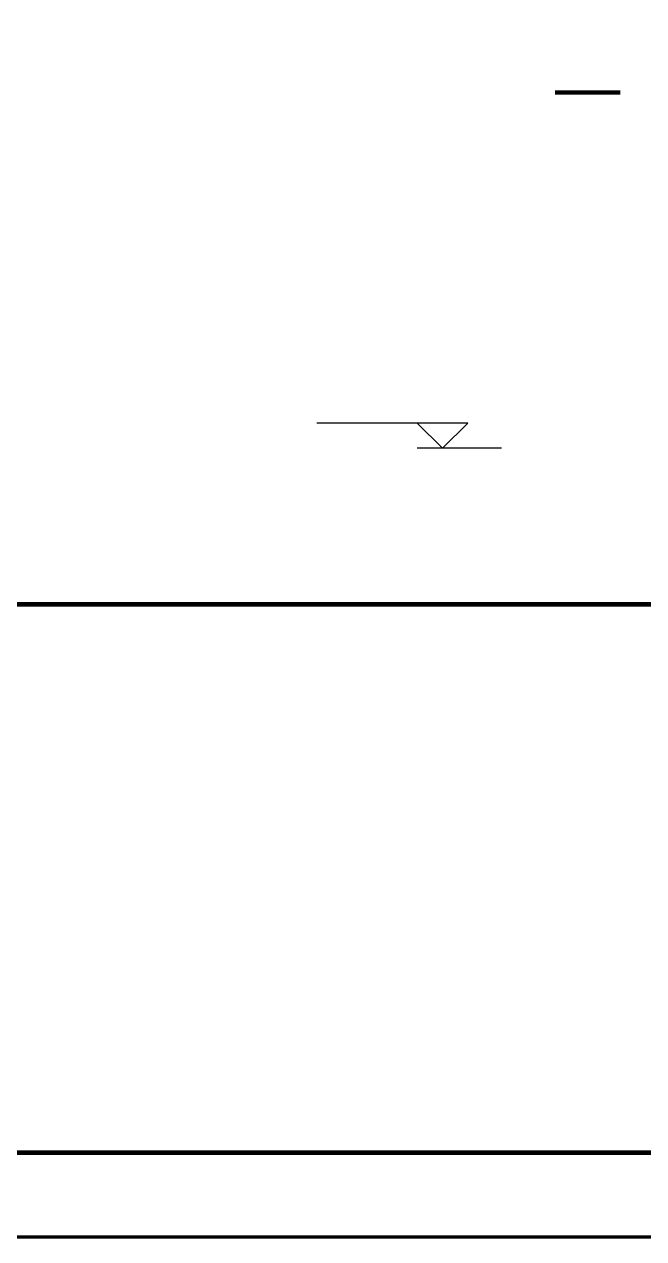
# Model space of a CAD drawing. Extents: x 447413 to 2975780, y -1432727 to 1301644.
# Drawn here: x 2352670 to 2363677, y 647327 to 668922 of the extents above; entities that cross this region are included whole.
import ezdxf

# ---------------------------------------------------------------- set-up
doc = ezdxf.new("R2010")
doc.units = 0
doc.header["$LTSCALE"] = 1000
doc.header["$MEASUREMENT"] = 0
for name, color, linetype in [('PUB_DIM', 3, 'Continuous'), ('图框', 253, 'Continuous'), ('标注尺寸', 253, 'Continuous')]:
    doc.layers.add(name, color=color, linetype=linetype)

# ---------------------------------------------------------------- blocks, each defined once
blk = doc.blocks.new('A$C6B0021A6')
at = {"layer": '图框', "color": 2, "const_width": 40, "elevation": -84000}
blk.add_lwpolyline([(20, 84120), (118920, 84120), (118920, 20), (20, 20)], close=True, dxfattribs=at)
at = {"layer": '图框', "color": 153, "const_width": 58, "elevation": -84000}
for points in [[(111420, 1020), (2520, 1020), (2520, 83120), (111420, 83120)], [(111420, 83120), (117920, 83120), (117920, 1020), (111420, 1020)]]:
    blk.add_lwpolyline(points, close=True, dxfattribs=at)
blk = doc.blocks.new('基桩大样')
at = {"layer": 'PUB_DIM'}
for p, q in [((913245, -128592), (911454, -128592)), ((912945, -128892), (912645, -128592)), ((912945, -128892), (913245, -128592)), ((913645, -128892), (912645, -128892))]:
    blk.add_line(p, q, dxfattribs=at)
at = {"layer": 'PUB_DIM', "const_width": 50}
blk.add_lwpolyline([(914277, -124673), (915053, -124673)], dxfattribs=at)
at = {"layer": '标注尺寸'}
blk.add_line((913489, -128892), (912796, -128892), dxfattribs=at)

msp = doc.modelspace()

# ---------------------------------------------------------------- block references
at = {"xscale": 1.5, "yscale": 1.5, "zscale": 1.5, "rotation": 270}
msp.add_blockref('A$C6B0021A6', (2253622, 825737.4, 504000), dxfattribs=at)
at = {"xscale": 1.5, "yscale": 1.5, "zscale": 1.5}
msp.add_blockref('基桩大样', (990685.6, 854720.1), dxfattribs=at)

doc.saveas('drawing.dxf')
